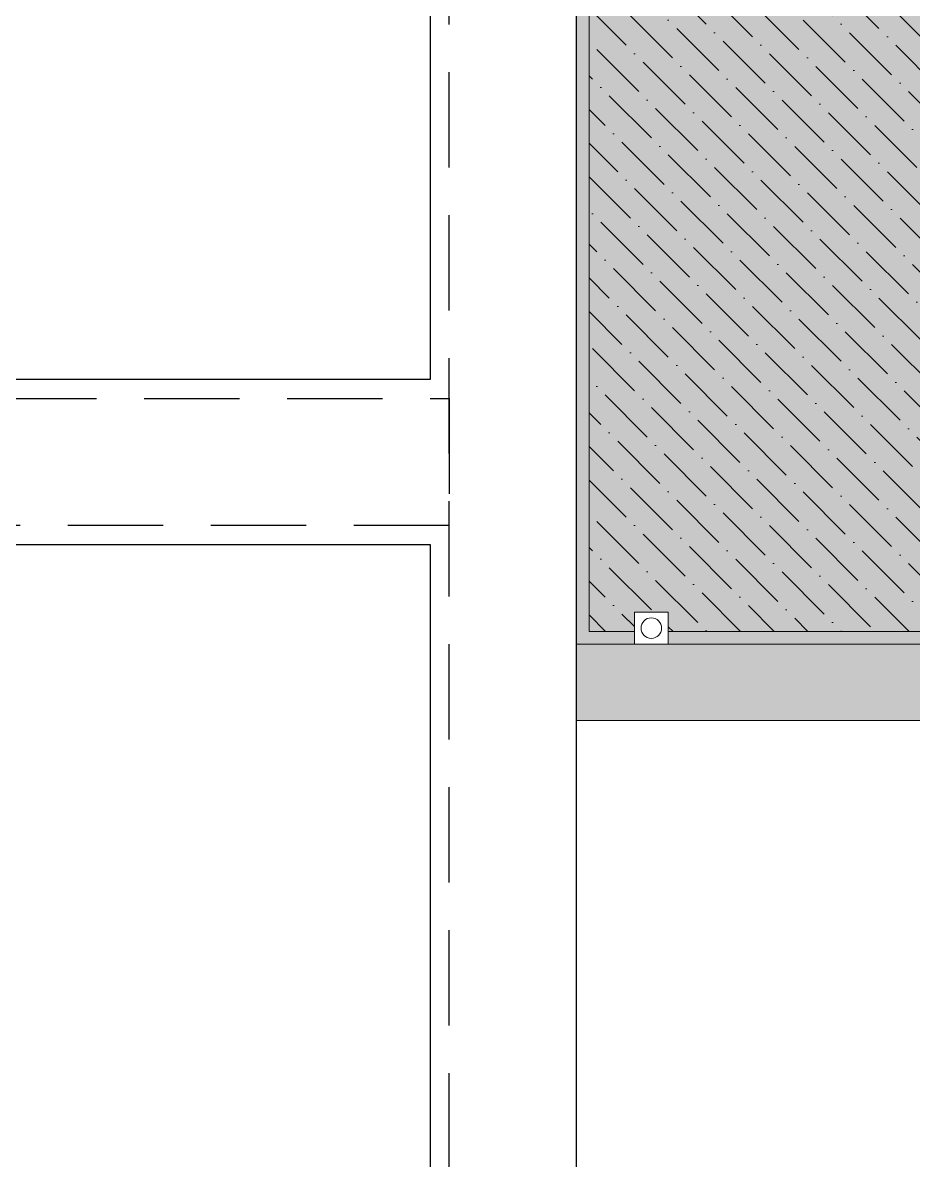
# Model space of a CAD drawing. Header units: millimetres. Extents: x -620 to 116137, y -21481 to 17722.
# Drawn here: x 6539 to 7240, y 5649 to 6544 of the extents above; entities that cross this region are included whole.
import ezdxf

# ---------------------------------------------------------------- set-up
doc = ezdxf.new("R2010")
doc.units = ezdxf.units.MM
doc.header["$LTSCALE"] = 150
doc.linetypes.add('1625_East Villa$0$DASHED', pattern=[0.75, 0.5, -0.25])
doc.layers.add('1625_East Villa$0$ad-Elevation 10', color=8, linetype='Continuous')
doc.layers.add('1625_East Villa$0$ad-Furniture', color=8, linetype='Continuous')
doc.layers.add('1625_East Villa$0$ad-Glass Sectionline', color=140, linetype='Continuous', true_color=0x00bfff)

# ---------------------------------------------------------------- blocks, each defined once
blk = doc.blocks.new('1625_East Villa$0$zw$B417')
at = {"layer": '1625_East Villa$0$ad-Furniture', "lineweight": 5, "ltscale": 1.8, "transparency": 33554559}
h = blk.add_hatch(color=256, dxfattribs=at)
h.dxf.hatch_style = 1
h.paths.add_polyline_path([(-640, 300), (-700, 300), (-700, -300), (-640, -300)])
h = blk.add_hatch(color=256, dxfattribs=at)
h.dxf.hatch_style = 1
h.paths.add_polyline_path([(640, 300), (-640, 300), (-640, 254.25), (-630, 254.25), (-630, 290), (630, 290), (630, 254.25), (640, 254.25)])
h.paths.add_polyline_path([(-630, 227.91), (-640, 227.91), (-640, -227.91), (-630, -227.91)])
h.paths.add_polyline_path([(-630, -254.25), (-640, -254.25), (-640, -300), (640, -300), (640, -254.25), (630, -254.25), (630, -290), (-630, -290)])
h.paths.add_polyline_path([(640, 227.91), (630, 227.91), (630, -227.91), (640, -227.91)])
h = blk.add_hatch(color=256, dxfattribs=at)
h.dxf.hatch_style = 1
h.paths.add_polyline_path([(630, 227.91), (614.69, 227.91), (614.69, 254.25), (630, 254.25), (630, 290), (-630, 290), (-630, 254.25), (-614.69, 254.25), (-614.69, 227.91), (-630, 227.91), (-630, -227.91), (-614.69, -227.91), (-614.69, -254.25), (-630, -254.25), (-630, -290), (630, -290), (630, -254.25), (614.69, -254.25), (614.69, -227.91), (630, -227.91)])
at = {"layer": '1625_East Villa$0$ad-Furniture', "lineweight": 5, "ltscale": 0.1, "transparency": 33554585}
h = blk.add_hatch(dxfattribs=at)
h.set_pattern_fill('ANSI36', color=256, scale=150)
h.set_pattern_definition([(45, (-630, -90), (9.9437, 36.4602), [46.875, -9.375, 0, -9.375])])
h.paths.add_polyline_path([(-630, -227.91), (-614.69, -227.91), (-614.69, -254.25), (-630, -254.25), (-630, -290), (630, -290), (630, -54.25), (614.69, -54.25), (614.69, -27.91), (630, -27.91), (630, 227.91), (614.69, 227.91), (614.69, 254.25), (630, 254.25), (630, 290), (-630, 290), (-630, 254.25), (-614.69, 254.25), (-614.69, 227.91), (-630, 227.91)])
at = {"layer": '1625_East Villa$0$ad-Furniture', "lineweight": 13, "ltscale": 1.8}
for p, q in [((-700, 300), (-700, -300)), ((700, 300), (-700, 300)), ((-640, 300), (-640, -300))]:
    blk.add_line(p, q, dxfattribs=at)
at = {"layer": '1625_East Villa$0$ad-Furniture', "lineweight": 5, "ltscale": 1.8}
for points in [[(630, 254.25), (630, 290), (-630, 290), (-630, 254.25)], [(-630, 227.91), (-630, -227.91)]]:
    blk.add_lwpolyline(points, dxfattribs=at)
blk.add_lwpolyline([(-640, 254.25), (-614.69, 254.25), (-614.69, 227.91), (-640, 227.91)], close=True, dxfattribs=at)
blk.add_circle((-627.34, 241.08), 8.08, dxfattribs=at)
blk = doc.blocks.new('1625_East Villa$0$$ZCDB_AUDIT_GENERATED_1E8537')
at = {"layer": '1625_East Villa$0$ad-Elevation 10'}
blk.add_lwpolyline([(0, -2980), (3365, -2980), (3365, 0), (0, 0)], close=True, dxfattribs=at)
at = {"layer": '1625_East Villa$0$ad-Elevation 10', "linetype": '1625_East Villa$0$DASHED'}
for points in [[(100, -2880), (3265, -2880), (3265, -100), (100, -100)], [(100, -1936.67), (3265, -1936.67), (3265, -2036.67), (100, -2036.67)]]:
    blk.add_lwpolyline(points, close=True, dxfattribs=at)
at = {"layer": '1625_East Villa$0$ad-Glass Sectionline', "transparency": 33554585}
for points in [[(2308.33, -1058.33), (3250, -1058.33), (3250, -1921.67), (2308.33, -1921.67)], [(2308.33, -2051.67), (3250, -2051.67), (3250, -2865), (2308.33, -2865)]]:
    blk.add_lwpolyline(points, close=True, dxfattribs=at)
blk = doc.blocks.new('1625_East Villa$0$$ZCDB_AUDIT_GENERATED_1E8529')
blk.add_blockref('1625_East Villa$0$$ZCDB_AUDIT_GENERATED_1E8537', (0, 0))
blk = doc.blocks.new('1625_East Villa$0$zw$2927')
at = {"layer": '1625_East Villa$0$ad-Furniture'}
for name, p, rotation in [('1625_East Villa$0$$ZCDB_AUDIT_GENERATED_1E8529', (-8510, -5435), 359.9999999999996), ('1625_East Villa$0$zw$B417', (-4845, -6925), 90)]:
    blk.add_blockref(name, p, dxfattribs=dict(at, rotation=rotation))
blk = doc.blocks.new('1625_East Villa')
at = {"layer": '1625_East Villa$0$ad-Furniture'}
blk.add_blockref('1625_East Villa$0$zw$2927', (12120, 13620), dxfattribs=at)

msp = doc.modelspace()

# ---------------------------------------------------------------- block references
msp.add_blockref('1625_East Villa', (0, 0))

doc.saveas('drawing.dxf')
